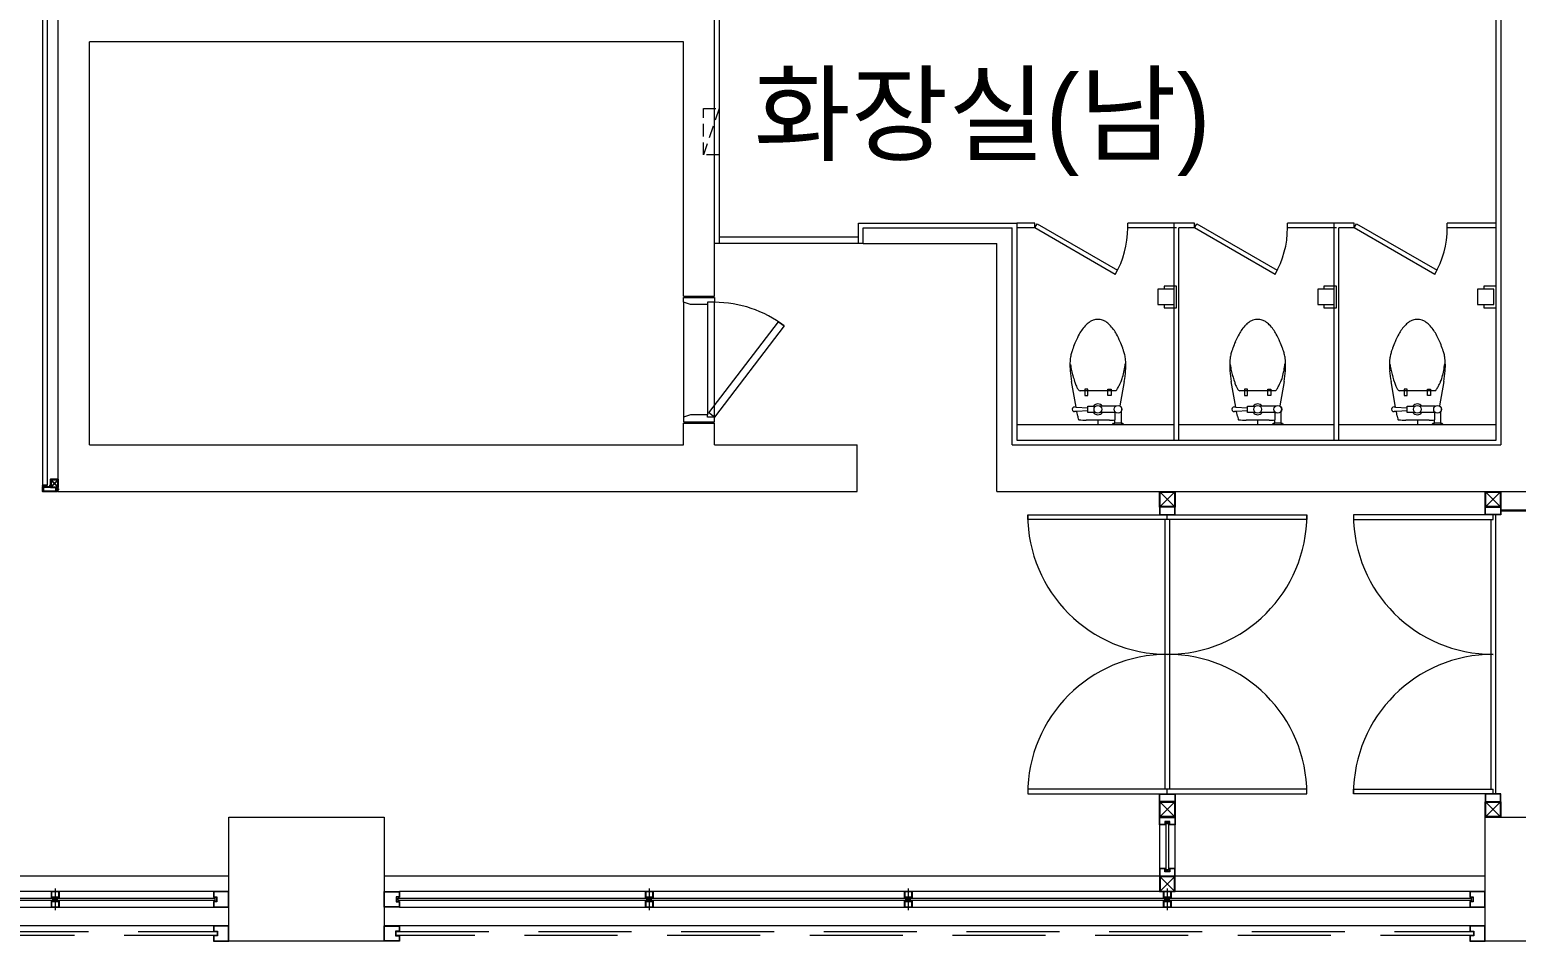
# Model space of a CAD drawing. Header units: millimetres. Extents: x 43806 to 399860, y -65551 to 59129.
# Drawn here: x 79786 to 89370, y 30545 to 36422 of the extents above; entities that cross this region are included whole.
import ezdxf
from ezdxf.enums import TextEntityAlignment as Align

# ---------------------------------------------------------------- set-up
doc = ezdxf.new("R2010")
doc.units = ezdxf.units.MM
doc.header["$LTSCALE"] = 400
doc.header["$MEASUREMENT"] = 0
doc.linetypes.add('광-XR-PLAN$0$HID', pattern=[2.3, 1.5, -0.8])
doc.linetypes.add('광-XR-PLAN$0$HIDDEN', pattern=[0.375, 0.25, -0.125])
doc.layers.add('A', color=8, linetype='CONTINUOUS', lineweight=0)
doc.layers.add('광-XR-PLAN$0$ST-3', color=175, linetype='CONTINUOUS')
doc.layers.add('광-XR-PLAN$0$대리석', color=6, linetype='CONTINUOUS')
doc.styles.add('CS', font='', dxfattribs={"height": 300})
doc.styles.get('CS').set_extended_font_data('HYwulM')

# ---------------------------------------------------------------- blocks, each defined once
blk = doc.blocks.new('광-XR-PLAN$0$잼-돌마감재료')
at = {"layer": '광-XR-PLAN$0$ST-3'}
for points in [[(30, 0), (30, -47), (39.9, -47), (39.9, -50), (27, -50), (27, -3), (3, -3), (3, -87), (27, -87), (27, -90), (0, -90), (0, 0), (27.3, 0)], [(27, -50), (27, -100), (77, -100), (77, -50)], [(27, -50), (27, -100), (77, -100), (77, -50)], [(29, -52), (29, -98), (75, -98), (75, -52)]]:
    blk.add_lwpolyline(points, close=True, dxfattribs=at)
for points in [[(75, -98), (29, -52)], [(29, -98), (75, -52)]]:
    blk.add_lwpolyline(points, dxfattribs=at)
at = {"layer": '광-XR-PLAN$0$ST-3', "color": 1}
for centre in [(13.9, -95), (35, -13.9)]:
    blk.add_circle(centre, 5, dxfattribs=at)
for centre, start, end in [((-5.6, -95), 318.18428, 41.81572), ((35, 5.6), 228.18428, 311.81572)]:
    blk.add_arc(centre, 7.5, start, end, dxfattribs=at)
at = {"layer": '광-XR-PLAN$0$대리석'}
blk.add_line((40, 0), (40, -30), dxfattribs=at)

msp = doc.modelspace()

# ---------------------------------------------------------------- linework, layer by layer
at = {"layer": 'A', "ltscale": 2}
for p, q in [((84200.1, 34704.6), (84200.1, 37194.6)), ((89270.1, 37194.6), (89270.1, 33744.6)), ((84230.1, 37164.6), (84230.1, 35044.6)), ((89240.1, 33774.6), (89240.1, 37164.6)), ((79970.1, 33444.6), (79970.1, 37054.6)), ((80170.1, 33744.6), (80170.1, 36344.6)), ((84000.1, 36344.6), (80170.1, 36344.6)), ((84000.1, 34704.6), (84000.1, 36344.6)), ((85130.1, 35044.6), (85130.1, 35174.6)), ((85130.1, 35174.6), (86096.8, 35174.6)), ((85160.1, 35044.6), (85160.1, 35144.6)), ((85160.1, 35144.6), (86020.1, 35144.6)), ((86020.1, 35144.6), (86020.1, 35144.6)), ((86020.1, 35144.6), (86120.1, 35144.6)), ((86096.8, 35174.6), (86096.8, 35174.6)), ((86096.8, 35174.6), (86150.1, 35174.6)), ((86120.1, 33744.6), (86120.1, 35144.6)), ((86150.1, 35174.6), (86150.1, 33774.6)), ((84230.1, 35044.6), (84200.1, 35044.6)), ((85160.1, 35044.6), (85130.1, 35044.6)), ((85160.1, 35044.6), (86020.1, 35044.6)), ((86020.1, 33444.6), (86020.1, 35044.6)), ((84000.1, 34704.6), (84200.1, 34704.6)), ((84000.1, 33744.6), (84000.1, 33884.6)), ((84000.1, 33884.6), (84200.1, 33884.6)), ((84200.1, 33744.6), (84200.1, 33884.6)), ((80170.1, 33744.6), (84000.1, 33744.6)), ((84200.1, 33744.6), (85120.1, 33744.6)), ((85120.1, 33444.6), (85120.1, 33744.6)), ((86120.1, 33744.6), (89270.1, 33744.6)), ((86150.1, 33774.6), (89240.1, 33774.6)), ((79970.1, 33444.6), (85120.1, 33444.6)), ((86020.1, 33444.6), (89470.1, 33444.6)), ((89590.1, 33324.6), (89270.1, 33324.6)), ((89596.1, 33318.6), (89270.1, 33318.6)), ((81070.1, 31344.6), (82070.1, 31344.6)), ((81070.1, 30544.6), (81070.1, 31344.6)), ((82070.1, 31344.6), (82070.1, 30544.6)), ((89170.1, 31344.6), (90170.1, 31344.6)), ((89170.1, 30544.6), (89170.1, 31344.6)), ((81070.1, 30964.6), (73970.1, 30964.6)), ((87070.1, 30964.6), (82070.1, 30964.6)), ((89170.1, 30964.6), (87170.1, 30964.6)), ((81070.1, 30644.6), (73970.1, 30644.6)), ((89170.1, 30644.6), (82070.1, 30644.6)), ((82070.1, 30544.6), (81070.1, 30544.6)), ((90170.1, 30544.6), (89170.1, 30544.6))]:
    msp.add_line(p, q, dxfattribs=at)
at = {"layer": 'A', "ltscale": 30}
for p, q in [((79870.1, 33484.6), (79870.1, 37104.6)), ((79900.1, 33484.6), (79900.1, 37104.6))]:
    msp.add_line(p, q, dxfattribs=at)
at = {"layer": 'A', "linetype": '광-XR-PLAN$0$HIDDEN', "ltscale": 0.8}
for p, q in [((84230.1, 35914.6), (84130.1, 35614.6)), ((84130.1, 35614.6), (84130.1, 35914.6)), ((84130.1, 35914.6), (84230.1, 35914.6)), ((84230.1, 35914.6), (84230.1, 35614.6)), ((84230.1, 35614.6), (84130.1, 35614.6))]:
    msp.add_line(p, q, dxfattribs=at)
at = {"layer": 'A', "ltscale": 0.5}
for p, q in [((85130.1, 35084.6), (84230.1, 35084.6)), ((85130.1, 35044.6), (84230.1, 35044.6))]:
    msp.add_line(p, q, dxfattribs=at)
at = {"layer": 'A', "linetype": 'Continuous'}
for p, q in [((86265.1, 35174.6), (86150.1, 35174.6)), ((86265.1, 35144.6), (86150.1, 35144.6)), ((86265.1, 35144.6), (86265.1, 35174.6)), ((86265.1, 35144.6), (86280.1, 35170.5)), ((86784.7, 34844.6), (86265.1, 35144.6)), ((86280.1, 35170.5), (86799, 34870.9)), ((87180.1, 35174.6), (86865.1, 35174.6)), ((86865.1, 35144.6), (86865.1, 35174.6)), ((86865.1, 35144.6), (86865.1, 35174.6)), ((87180.1, 35144.6), (86865.1, 35144.6)), ((87165.1, 33774.6), (87165.1, 35174.6)), ((87295.1, 35174.6), (87165.1, 35174.6)), ((87195.1, 33774.6), (87195.1, 35144.6)), ((87295.1, 35144.6), (87195.1, 35144.6)), ((87295.1, 35144.6), (87295.1, 35174.6)), ((87295.1, 35144.6), (87310.1, 35170.5)), ((87814.7, 34844.6), (87295.1, 35144.6)), ((87310.1, 35170.5), (87829, 34870.9)), ((88210.1, 35174.6), (87895.1, 35174.6)), ((87895.1, 35144.6), (87895.1, 35174.6)), ((87895.1, 35144.6), (87895.1, 35174.6)), ((88210.1, 35144.6), (87895.1, 35144.6)), ((88195.1, 33774.6), (88195.1, 35174.6)), ((88325.1, 35174.6), (88195.1, 35174.6)), ((88225.1, 33774.6), (88225.1, 35144.6)), ((88325.1, 35144.6), (88225.1, 35144.6)), ((88325.1, 35144.6), (88325.1, 35174.6)), ((88325.1, 35144.6), (88340.1, 35170.5)), ((88844.7, 34844.6), (88325.1, 35144.6)), ((88340.1, 35170.5), (88859, 34870.9)), ((89240.1, 35174.6), (88925.1, 35174.6)), ((88925.1, 35144.6), (88925.1, 35174.6)), ((88925.1, 35144.6), (88925.1, 35174.6)), ((89240.1, 35144.6), (88925.1, 35144.6)), ((87165.1, 34749.6), (87060.1, 34749.6)), ((87060.1, 34749.6), (87060.1, 34649.6)), ((87180.1, 34769.6), (87100.1, 34769.6)), ((87100.1, 34769.6), (87100.1, 34749.6)), ((87165.1, 34649.6), (87165.1, 34749.6)), ((87180.1, 34629.6), (87180.1, 34769.6)), ((88195.1, 34749.6), (88090.1, 34749.6)), ((88090.1, 34749.6), (88090.1, 34649.6)), ((88210.1, 34769.6), (88130.1, 34769.6)), ((88130.1, 34769.6), (88130.1, 34749.6)), ((88195.1, 34649.6), (88195.1, 34749.6)), ((88210.1, 34629.6), (88210.1, 34769.6)), ((89225.1, 34749.6), (89120.1, 34749.6)), ((89120.1, 34749.6), (89120.1, 34649.6)), ((89240.1, 34769.6), (89160.1, 34769.6)), ((89160.1, 34769.6), (89160.1, 34749.6)), ((89225.1, 34649.6), (89225.1, 34749.6)), ((89240.1, 34629.6), (89240.1, 34769.6)), ((87060.1, 34649.6), (87165.1, 34649.6)), ((87100.1, 34649.6), (87100.1, 34629.6)), ((87100.1, 34629.6), (87180.1, 34629.6)), ((88090.1, 34649.6), (88195.1, 34649.6)), ((88130.1, 34649.6), (88130.1, 34629.6)), ((88130.1, 34629.6), (88210.1, 34629.6)), ((89120.1, 34649.6), (89225.1, 34649.6)), ((89160.1, 34649.6), (89160.1, 34629.6)), ((89160.1, 34629.6), (89240.1, 34629.6)), ((86531.8, 33989), (86502.6, 34154.6)), ((86842.6, 34154.6), (86814.7, 33996.4)), ((87561.8, 33989), (87532.6, 34154.6)), ((87872.6, 34154.6), (87844.7, 33996.4)), ((88591.8, 33989), (88562.6, 34154.6)), ((88902.6, 34154.6), (88874.7, 33996.4)), ((86672.6, 34094.6), (86557.6, 34094.6)), ((86587.6, 34104.6), (86587.6, 34064.6)), ((86607.6, 34104.6), (86587.6, 34104.6)), ((86587.6, 34064.6), (86607.6, 34064.6)), ((86607.6, 34064.6), (86607.6, 34104.6)), ((86787.6, 34094.6), (86672.6, 34094.6)), ((86737.6, 34064.6), (86737.6, 34104.6)), ((86737.6, 34104.6), (86757.6, 34104.6)), ((86757.6, 34064.6), (86737.6, 34064.6)), ((86757.6, 34104.6), (86757.6, 34064.6)), ((87702.6, 34094.6), (87587.6, 34094.6)), ((87617.6, 34104.6), (87617.6, 34064.6)), ((87637.6, 34104.6), (87617.6, 34104.6)), ((87617.6, 34064.6), (87637.6, 34064.6)), ((87637.6, 34064.6), (87637.6, 34104.6)), ((87817.6, 34094.6), (87702.6, 34094.6)), ((87767.6, 34064.6), (87767.6, 34104.6)), ((87767.6, 34104.6), (87787.6, 34104.6)), ((87787.6, 34064.6), (87767.6, 34064.6)), ((87787.6, 34104.6), (87787.6, 34064.6)), ((88732.6, 34094.6), (88617.6, 34094.6)), ((88647.6, 34104.6), (88647.6, 34064.6)), ((88667.6, 34104.6), (88647.6, 34104.6)), ((88647.6, 34064.6), (88667.6, 34064.6)), ((88667.6, 34064.6), (88667.6, 34104.6)), ((88847.6, 34094.6), (88732.6, 34094.6)), ((88797.6, 34064.6), (88797.6, 34104.6)), ((88797.6, 34104.6), (88817.6, 34104.6)), ((88817.6, 34064.6), (88797.6, 34064.6)), ((88817.6, 34104.6), (88817.6, 34064.6)), ((86522.6, 33989.6), (86531.8, 33989)), ((86537, 33960.4), (86522.6, 33959.6)), ((86531.8, 33989), (86607.6, 33984.6)), ((86607.6, 33964.6), (86537, 33960.4)), ((86542.6, 33929.6), (86537, 33960.4)), ((86607.6, 33994.6), (86657.6, 33994.6)), ((86607.6, 33954.6), (86607.6, 33994.6)), ((86657.6, 33954.6), (86607.6, 33954.6)), ((86787.6, 33994.6), (86687.6, 33994.6)), ((86787.6, 33954.6), (86687.6, 33954.6)), ((86782.6, 33959.6), (86782.6, 33905.9)), ((86822.6, 33959.6), (86822.6, 33884.6)), ((87552.6, 33989.6), (87561.8, 33989)), ((87567, 33960.4), (87552.6, 33959.6)), ((87561.8, 33989), (87637.6, 33984.6)), ((87637.6, 33964.6), (87567, 33960.4)), ((87572.6, 33929.6), (87567, 33960.4)), ((87637.6, 33994.6), (87687.6, 33994.6)), ((87637.6, 33954.6), (87637.6, 33994.6)), ((87687.6, 33954.6), (87637.6, 33954.6)), ((87817.6, 33994.6), (87717.6, 33994.6)), ((87817.6, 33954.6), (87717.6, 33954.6)), ((87812.6, 33959.6), (87812.6, 33905.9)), ((87852.6, 33959.6), (87852.6, 33884.6)), ((88582.6, 33989.6), (88591.8, 33989)), ((88597, 33960.4), (88582.6, 33959.6)), ((88591.8, 33989), (88667.6, 33984.6)), ((88667.6, 33964.6), (88597, 33960.4)), ((88602.6, 33929.6), (88597, 33960.4)), ((88667.6, 33994.6), (88717.6, 33994.6)), ((88667.6, 33954.6), (88667.6, 33994.6)), ((88717.6, 33954.6), (88667.6, 33954.6)), ((88847.6, 33994.6), (88747.6, 33994.6)), ((88847.6, 33954.6), (88747.6, 33954.6)), ((88842.6, 33959.6), (88842.6, 33905.9)), ((88882.6, 33959.6), (88882.6, 33884.6)), ((87165.1, 33874.6), (86150.1, 33874.6)), ((86672.6, 33904.6), (86597.6, 33904.6)), ((86672.6, 33904.6), (86672.6, 33874.6)), ((86747.6, 33904.6), (86672.6, 33904.6)), ((86767.6, 33874.6), (86772.6, 33884.6)), ((86837.6, 33874.6), (86767.6, 33874.6)), ((86772.6, 33884.6), (86782.6, 33884.6)), ((86782.6, 33884.6), (86782.6, 33905.9)), ((86822.6, 33884.6), (86782.6, 33884.6)), ((86822.6, 33884.6), (86832.6, 33884.6)), ((86832.6, 33884.6), (86837.6, 33874.6)), ((88195.1, 33874.6), (87195.1, 33874.6)), ((87702.6, 33904.6), (87627.6, 33904.6)), ((87702.6, 33904.6), (87702.6, 33874.6)), ((87777.6, 33904.6), (87702.6, 33904.6)), ((87797.6, 33874.6), (87802.6, 33884.6)), ((87867.6, 33874.6), (87797.6, 33874.6)), ((87802.6, 33884.6), (87812.6, 33884.6)), ((87812.6, 33884.6), (87812.6, 33905.9)), ((87852.6, 33884.6), (87812.6, 33884.6)), ((87852.6, 33884.6), (87862.6, 33884.6)), ((87862.6, 33884.6), (87867.6, 33874.6)), ((89240.1, 33874.6), (88225.1, 33874.6)), ((88732.6, 33904.6), (88657.6, 33904.6)), ((88732.6, 33904.6), (88732.6, 33874.6)), ((88807.6, 33904.6), (88732.6, 33904.6)), ((88827.6, 33874.6), (88832.6, 33884.6)), ((88897.6, 33874.6), (88827.6, 33874.6)), ((88832.6, 33884.6), (88842.6, 33884.6)), ((88842.6, 33884.6), (88842.6, 33905.9)), ((88882.6, 33884.6), (88842.6, 33884.6)), ((88882.6, 33884.6), (88892.6, 33884.6)), ((88892.6, 33884.6), (88897.6, 33874.6))]:
    msp.add_line(p, q, dxfattribs=at)
at = {"layer": 'A'}
for p, q in [((84000.1, 34664.6), (84000.1, 34694.6)), ((84000.1, 34694.6), (84200.1, 34694.6)), ((84000.1, 34664.6), (84000.1, 33924.6)), ((84045.1, 34649.6), (84000.1, 34664.6)), ((84000.1, 34664.6), (84000.1, 34664.6)), ((84155.1, 34649.6), (84045.1, 34649.6)), ((84200.1, 34664.6), (84155.1, 34664.6)), ((84155.1, 34664.6), (84155.1, 34649.6)), ((84155.1, 34649.6), (84155.1, 33939.6)), ((84200.1, 34694.6), (84200.1, 34694.6)), ((84200.1, 34694.6), (84200.1, 34664.6)), ((84200.1, 33924.6), (84200.1, 34664.6)), ((84164.6, 33951.7), (84613.6, 34538.2)), ((84649.8, 34512.2), (84200.1, 33924.6)), ((84613.6, 34538.2), (84649.8, 34512.2)), ((84045.1, 33939.6), (84000.1, 33924.6)), ((84155.1, 33939.6), (84045.1, 33939.6)), ((84155.1, 33924.6), (84155.1, 33939.6)), ((84200.1, 33924.6), (84164.6, 33951.7)), ((84000.1, 33924.6), (84000.1, 33924.6)), ((84000.1, 33924.6), (84000.1, 33894.6)), ((84000.1, 33894.6), (84200.1, 33894.6)), ((84200.1, 33924.6), (84155.1, 33924.6)), ((84200.1, 33894.6), (84200.1, 33924.6)), ((84200.1, 33894.6), (84200.1, 33894.6)), ((79870.1, 33484.6), (79900.1, 33484.6)), ((79870.1, 33484.6), (79900.1, 33484.6)), ((79870.1, 33474.6), (79917.1, 33474.6)), ((79870.1, 33471.9), (79870.1, 33474.6)), ((79870.1, 33444.6), (79870.1, 33471.9)), ((79920.1, 33471.6), (79873.1, 33471.6)), ((79873.1, 33471.6), (79873.1, 33447.6)), ((79917.1, 33474.6), (79917.1, 33484.5)), ((79917.1, 33484.5), (79920.1, 33484.5)), ((79970.1, 33521.6), (79920.1, 33521.6)), ((79920.1, 33521.6), (79920.1, 33471.6)), ((79970.1, 33521.6), (79920.1, 33521.6)), ((79920.1, 33521.6), (79920.1, 33471.6)), ((79920.1, 33484.5), (79920.1, 33471.6)), ((79920.1, 33471.6), (79970.1, 33471.6)), ((79920.1, 33471.6), (79970.1, 33471.6)), ((79968.1, 33473.6), (79922.1, 33519.6)), ((79968.1, 33519.6), (79922.1, 33519.6)), ((79922.1, 33519.6), (79922.1, 33473.6)), ((79968.1, 33519.6), (79922.1, 33473.6)), ((79922.1, 33473.6), (79968.1, 33473.6)), ((79957.1, 33447.6), (79957.1, 33471.6)), ((79957.1, 33471.6), (79960.1, 33471.6)), ((79960.1, 33471.6), (79960.1, 33444.6)), ((79968.1, 33473.6), (79968.1, 33519.6)), ((79970.1, 33471.6), (79970.1, 33521.6)), ((79970.1, 33471.6), (79970.1, 33521.6)), ((79960.1, 33444.6), (79870.1, 33444.6)), ((79873.1, 33447.6), (79957.1, 33447.6)), ((87070.1, 33344.6), (87070.1, 33444.6)), ((87070.1, 33444.6), (87170.1, 33444.6)), ((87166.1, 33348.6), (87074.1, 33440.6)), ((87074.1, 33348.6), (87166.1, 33440.6)), ((87074.1, 33348.6), (87074.1, 33440.6)), ((87074.1, 33440.6), (87166.1, 33440.6)), ((87166.1, 33440.6), (87166.1, 33348.6)), ((87170.1, 33444.6), (87170.1, 33344.6)), ((89170.1, 33344.6), (89170.1, 33444.6)), ((89170.1, 33444.6), (89270.1, 33444.6)), ((89266.1, 33348.6), (89174.1, 33440.6)), ((89174.1, 33348.6), (89266.1, 33440.6)), ((89174.1, 33348.6), (89174.1, 33440.6)), ((89174.1, 33440.6), (89266.1, 33440.6)), ((89266.1, 33440.6), (89266.1, 33348.6)), ((89270.1, 33444.6), (89270.1, 33344.6)), ((86220.1, 33264.5), (86220.1, 33294.5)), ((86220.1, 33294.5), (88020.1, 33294.5)), ((88020.1, 33264.5), (86220.1, 33264.5)), ((87170.1, 33344.6), (87070.1, 33344.6)), ((87170.1, 33344.6), (87070.1, 33344.6)), ((87070.1, 33344.6), (87070.1, 33294.6)), ((87070.1, 33294.6), (87170.1, 33294.6)), ((87168.1, 33342.6), (87072.1, 33342.6)), ((87072.1, 33342.6), (87072.1, 33296.6)), ((87072.1, 33296.6), (87168.1, 33296.6)), ((87166.1, 33348.6), (87074.1, 33348.6)), ((87105.1, 33264.5), (87105.1, 31524.6)), ((87120.1, 33264.5), (87120.1, 33294.6)), ((87135.1, 33264.5), (87135.1, 31524.6)), ((87168.1, 33296.6), (87168.1, 33342.6)), ((87170.1, 33294.6), (87170.1, 33344.6)), ((88020.1, 33294.5), (88020.1, 33264.5)), ((89220.1, 33294.5), (88320.1, 33294.5)), ((88320.1, 33294.5), (88320.1, 33264.5)), ((88320.1, 33264.5), (89220.1, 33264.5)), ((89270.1, 33344.6), (89170.1, 33344.6)), ((89170.1, 33294.6), (89170.1, 33344.6)), ((89170.1, 33344.6), (89270.1, 33344.6)), ((89270.1, 33294.6), (89170.1, 33294.6)), ((89172.1, 33296.6), (89172.1, 33342.6)), ((89172.1, 33342.6), (89268.1, 33342.6)), ((89268.1, 33296.6), (89172.1, 33296.6)), ((89266.1, 33348.6), (89174.1, 33348.6)), ((89205.1, 33264.6), (89205.1, 31524.6)), ((89220.1, 33264.5), (89220.1, 33294.6)), ((89235.1, 33294.6), (89235.1, 31494.6)), ((89268.1, 33342.6), (89268.1, 33296.6)), ((89270.1, 33344.6), (89270.1, 33294.6)), ((88020.1, 31524.6), (86220.1, 31524.6)), ((86220.1, 31524.6), (86220.1, 31494.6)), ((86220.1, 31494.6), (88020.1, 31494.6)), ((87070.1, 31494.6), (87170.1, 31494.6)), ((87070.1, 31444.6), (87070.1, 31494.6)), ((87070.1, 31344.6), (87070.1, 31444.6)), ((87070.1, 31444.6), (87170.1, 31444.6)), ((87170.1, 31444.6), (87070.1, 31444.6)), ((87072.1, 31492.6), (87168.1, 31492.6)), ((87072.1, 31446.6), (87072.1, 31492.6)), ((87168.1, 31446.6), (87072.1, 31446.6)), ((87166.1, 31348.6), (87074.1, 31440.6)), ((87074.1, 31348.6), (87166.1, 31440.6)), ((87074.1, 31348.6), (87074.1, 31440.6)), ((87074.1, 31440.6), (87166.1, 31440.6)), ((87120.1, 31494.6), (87120.1, 31524.6)), ((87166.1, 31440.6), (87166.1, 31348.6)), ((87168.1, 31492.6), (87168.1, 31446.6)), ((87170.1, 31494.6), (87170.1, 31444.6)), ((87170.1, 31444.6), (87170.1, 31344.6)), ((88020.1, 31494.6), (88020.1, 31524.6)), ((88320.1, 31494.6), (88320.1, 31524.6)), ((88320.1, 31524.6), (89220.1, 31524.6)), ((89220.1, 31494.6), (88320.1, 31494.6)), ((89270.1, 31494.6), (89170.1, 31494.6)), ((89170.1, 31494.6), (89170.1, 31444.6)), ((89170.1, 31344.6), (89170.1, 31444.6)), ((89170.1, 31444.6), (89270.1, 31444.6)), ((89170.1, 31444.6), (89270.1, 31444.6)), ((89268.1, 31492.6), (89172.1, 31492.6)), ((89172.1, 31492.6), (89172.1, 31446.6)), ((89172.1, 31446.6), (89268.1, 31446.6)), ((89266.1, 31348.6), (89174.1, 31440.6)), ((89174.1, 31348.6), (89266.1, 31440.6)), ((89174.1, 31348.6), (89174.1, 31440.6)), ((89174.1, 31440.6), (89266.1, 31440.6)), ((89220.1, 31494.6), (89220.1, 31524.6)), ((89266.1, 31440.6), (89266.1, 31348.6)), ((89268.1, 31446.6), (89268.1, 31492.6)), ((89270.1, 31444.6), (89270.1, 31494.6)), ((89270.1, 31444.6), (89270.1, 31344.6)), ((87170.1, 31344.6), (87070.1, 31344.6)), ((87070.1, 31294.6), (87070.1, 31344.6)), ((87070.1, 31344.6), (87170.1, 31344.6)), ((87072.1, 31296.6), (87072.1, 31342.6)), ((87072.1, 31342.6), (87168.1, 31342.6)), ((87166.1, 31348.6), (87074.1, 31348.6)), ((87168.1, 31342.6), (87168.1, 31296.6)), ((87170.1, 31344.6), (87170.1, 31294.6)), ((89270.1, 31344.6), (89170.1, 31344.6)), ((89266.1, 31348.6), (89174.1, 31348.6)), ((87070.1, 31294.6), (87070.1, 31014.6)), ((87106.1, 31294.6), (87070.1, 31294.6)), ((87104.1, 31296.6), (87072.1, 31296.6)), ((87136.1, 31316.6), (87104.1, 31316.6)), ((87104.1, 31316.6), (87104.1, 31296.6)), ((87106.1, 31304.6), (87134.1, 31314.6)), ((87106.1, 31314.6), (87134.1, 31314.6)), ((87106.1, 31304.6), (87106.1, 31314.6)), ((87134.1, 31314.6), (87106.1, 31314.6)), ((87106.1, 31314.6), (87106.1, 31294.6)), ((87134.1, 31304.6), (87106.1, 31304.6)), ((87112.1, 31004.6), (87112.1, 31304.6)), ((87112.1, 31304.6), (87128.1, 31304.6)), ((87128.1, 31304.6), (87128.1, 31004.6)), ((87134.1, 31314.6), (87134.1, 31304.6)), ((87134.1, 31294.6), (87134.1, 31314.6)), ((87170.1, 31294.6), (87134.1, 31294.6)), ((87136.1, 31296.6), (87136.1, 31316.6)), ((87168.1, 31296.6), (87136.1, 31296.6)), ((87170.1, 31014.6), (87170.1, 31294.6)), ((87106.1, 31014.6), (87070.1, 31014.6)), ((87070.1, 31014.6), (87070.1, 30964.6)), ((87170.1, 30964.6), (87070.1, 30964.6)), ((87070.1, 30964.6), (87070.1, 30864.6)), ((87070.1, 30964.6), (87170.1, 30964.6)), ((87104.1, 31012.6), (87072.1, 31012.6)), ((87072.1, 31012.6), (87072.1, 30966.6)), ((87072.1, 30966.6), (87168.1, 30966.6)), ((87074.1, 30868.6), (87166.1, 30960.6)), ((87166.1, 30868.6), (87074.1, 30960.6)), ((87166.1, 30960.6), (87074.1, 30960.6)), ((87074.1, 30960.6), (87074.1, 30868.6)), ((87104.1, 30992.6), (87104.1, 31012.6)), ((87136.1, 30992.6), (87104.1, 30992.6)), ((87106.1, 30994.6), (87106.1, 31014.6)), ((87106.1, 31004.6), (87134.1, 30994.6)), ((87134.1, 31004.6), (87106.1, 31004.6)), ((87106.1, 31004.6), (87106.1, 30994.6)), ((87106.1, 30994.6), (87134.1, 30994.6)), ((87134.1, 30994.6), (87106.1, 30994.6)), ((87128.1, 31004.6), (87112.1, 31004.6)), ((87134.1, 31014.6), (87134.1, 30994.6)), ((87170.1, 31014.6), (87134.1, 31014.6)), ((87134.1, 30994.6), (87134.1, 31004.6)), ((87136.1, 31012.6), (87136.1, 30992.6)), ((87168.1, 31012.6), (87136.1, 31012.6)), ((87166.1, 30868.6), (87166.1, 30960.6)), ((87168.1, 30966.6), (87168.1, 31012.6)), ((87170.1, 30964.6), (87170.1, 31014.6)), ((87170.1, 30864.6), (87170.1, 30964.6)), ((80970.1, 30864.6), (74070.1, 30864.6)), ((79925.1, 30828.6), (79925.1, 30864.6)), ((79925.1, 30864.6), (79975.1, 30864.6)), ((79973.1, 30862.6), (79927.1, 30862.6)), ((79927.1, 30862.6), (79927.1, 30830.6)), ((79950.1, 30884.6), (79950.1, 30744.6)), ((79973.1, 30830.6), (79973.1, 30862.6)), ((79975.1, 30864.6), (79975.1, 30828.6)), ((81070.1, 30864.6), (80970.1, 30864.6)), ((80970.1, 30864.6), (80970.1, 30828.6)), ((81068.1, 30862.6), (80972.1, 30862.6)), ((80972.1, 30862.6), (80972.1, 30830.6)), ((81068.1, 30766.6), (81068.1, 30862.6)), ((81070.1, 30764.6), (81070.1, 30864.6)), ((82070.1, 30764.6), (82070.1, 30864.6)), ((82070.1, 30864.6), (82170.1, 30864.6)), ((82072.1, 30766.6), (82072.1, 30862.6)), ((82072.1, 30862.6), (82168.1, 30862.6)), ((82168.1, 30862.6), (82168.1, 30830.6)), ((89070.1, 30864.6), (82170.1, 30864.6)), ((82170.1, 30864.6), (82170.1, 30828.6)), ((83755.1, 30828.6), (83755.1, 30864.6)), ((83755.1, 30864.6), (83805.1, 30864.6)), ((83803.1, 30862.6), (83757.1, 30862.6)), ((83757.1, 30862.6), (83757.1, 30830.6)), ((83780.1, 30884.6), (83780.1, 30744.6)), ((83803.1, 30830.6), (83803.1, 30862.6)), ((83805.1, 30864.6), (83805.1, 30828.6)), ((85425.1, 30828.6), (85425.1, 30864.6)), ((85425.1, 30864.6), (85475.1, 30864.6)), ((85473.1, 30862.6), (85427.1, 30862.6)), ((85427.1, 30862.6), (85427.1, 30830.6)), ((85450.1, 30884.6), (85450.1, 30744.6)), ((85473.1, 30830.6), (85473.1, 30862.6)), ((85475.1, 30864.6), (85475.1, 30828.6)), ((87070.1, 30864.6), (87170.1, 30864.6)), ((87074.1, 30868.6), (87166.1, 30868.6)), ((87095.1, 30828.6), (87095.1, 30864.6)), ((87095.1, 30864.6), (87145.1, 30864.6)), ((87143.1, 30862.6), (87097.1, 30862.6)), ((87097.1, 30862.6), (87097.1, 30830.6)), ((87120.1, 30884.6), (87120.1, 30744.6)), ((87143.1, 30830.6), (87143.1, 30862.6)), ((87145.1, 30864.6), (87145.1, 30828.6)), ((89170.1, 30864.6), (89070.1, 30864.6)), ((89070.1, 30864.6), (89070.1, 30828.6)), ((89168.1, 30862.6), (89072.1, 30862.6)), ((89072.1, 30862.6), (89072.1, 30830.6)), ((89168.1, 30766.6), (89168.1, 30862.6)), ((89170.1, 30764.6), (89170.1, 30864.6)), ((74060.1, 30822.6), (80980.1, 30822.6)), ((80980.1, 30806.6), (74060.1, 30806.6)), ((79945.1, 30828.6), (79925.1, 30828.6)), ((79925.1, 30800.6), (79945.1, 30800.6)), ((79925.1, 30764.6), (79925.1, 30800.6)), ((79927.1, 30830.6), (79947.1, 30830.6)), ((79947.1, 30798.6), (79927.1, 30798.6)), ((79927.1, 30798.6), (79927.1, 30766.6)), ((79927.1, 30766.6), (79973.1, 30766.6)), ((79935.1, 30828.6), (79945.1, 30800.6)), ((79935.1, 30800.6), (79935.1, 30828.6)), ((79935.1, 30828.6), (79945.1, 30828.6)), ((79945.1, 30800.6), (79935.1, 30800.6)), ((79945.1, 30828.6), (79945.1, 30800.6)), ((79945.1, 30800.6), (79945.1, 30828.6)), ((79947.1, 30830.6), (79947.1, 30798.6)), ((79953.1, 30798.6), (79953.1, 30830.6)), ((79953.1, 30830.6), (79973.1, 30830.6)), ((79973.1, 30798.6), (79953.1, 30798.6)), ((79965.1, 30828.6), (79955.1, 30800.6)), ((79955.1, 30828.6), (79955.1, 30800.6)), ((79965.1, 30828.6), (79955.1, 30828.6)), ((79975.1, 30828.6), (79955.1, 30828.6)), ((79955.1, 30828.6), (79955.1, 30800.6)), ((79955.1, 30800.6), (79965.1, 30800.6)), ((79955.1, 30800.6), (79975.1, 30800.6)), ((79965.1, 30800.6), (79965.1, 30828.6)), ((79973.1, 30766.6), (79973.1, 30798.6)), ((79975.1, 30800.6), (79975.1, 30764.6)), ((80970.1, 30828.6), (80990.1, 30828.6)), ((80990.1, 30800.6), (80970.1, 30800.6)), ((80970.1, 30800.6), (80970.1, 30764.6)), ((80972.1, 30830.6), (80992.1, 30830.6)), ((80992.1, 30798.6), (80972.1, 30798.6)), ((80972.1, 30798.6), (80972.1, 30766.6)), ((80972.1, 30766.6), (81068.1, 30766.6)), ((80980.1, 30822.6), (80980.1, 30806.6)), ((80990.1, 30828.6), (80990.1, 30800.6)), ((80992.1, 30830.6), (80992.1, 30798.6)), ((82168.1, 30766.6), (82072.1, 30766.6)), ((82168.1, 30830.6), (82148.1, 30830.6)), ((82148.1, 30830.6), (82148.1, 30798.6)), ((82148.1, 30798.6), (82168.1, 30798.6)), ((82170.1, 30828.6), (82150.1, 30828.6)), ((82150.1, 30828.6), (82150.1, 30800.6)), ((82150.1, 30800.6), (82170.1, 30800.6)), ((82160.1, 30806.6), (82160.1, 30822.6)), ((82160.1, 30822.6), (89080.1, 30822.6)), ((89080.1, 30806.6), (82160.1, 30806.6)), ((82168.1, 30798.6), (82168.1, 30766.6)), ((82170.1, 30800.6), (82170.1, 30764.6)), ((83775.1, 30828.6), (83755.1, 30828.6)), ((83755.1, 30800.6), (83775.1, 30800.6)), ((83755.1, 30764.6), (83755.1, 30800.6)), ((83757.1, 30830.6), (83777.1, 30830.6)), ((83777.1, 30798.6), (83757.1, 30798.6)), ((83757.1, 30798.6), (83757.1, 30766.6)), ((83757.1, 30766.6), (83803.1, 30766.6)), ((83765.1, 30828.6), (83775.1, 30800.6)), ((83765.1, 30800.6), (83765.1, 30828.6)), ((83765.1, 30828.6), (83775.1, 30828.6)), ((83775.1, 30800.6), (83765.1, 30800.6)), ((83775.1, 30828.6), (83775.1, 30800.6)), ((83775.1, 30800.6), (83775.1, 30828.6)), ((83777.1, 30830.6), (83777.1, 30798.6)), ((83783.1, 30798.6), (83783.1, 30830.6)), ((83783.1, 30830.6), (83803.1, 30830.6)), ((83803.1, 30798.6), (83783.1, 30798.6)), ((83795.1, 30828.6), (83785.1, 30800.6)), ((83785.1, 30828.6), (83785.1, 30800.6)), ((83795.1, 30828.6), (83785.1, 30828.6)), ((83805.1, 30828.6), (83785.1, 30828.6)), ((83785.1, 30828.6), (83785.1, 30800.6)), ((83785.1, 30800.6), (83795.1, 30800.6)), ((83785.1, 30800.6), (83805.1, 30800.6)), ((83795.1, 30800.6), (83795.1, 30828.6)), ((83803.1, 30766.6), (83803.1, 30798.6)), ((83805.1, 30800.6), (83805.1, 30764.6)), ((85445.1, 30828.6), (85425.1, 30828.6)), ((85425.1, 30800.6), (85445.1, 30800.6)), ((85425.1, 30764.6), (85425.1, 30800.6)), ((85427.1, 30830.6), (85447.1, 30830.6)), ((85447.1, 30798.6), (85427.1, 30798.6)), ((85427.1, 30798.6), (85427.1, 30766.6)), ((85427.1, 30766.6), (85473.1, 30766.6)), ((85435.1, 30828.6), (85445.1, 30800.6)), ((85435.1, 30800.6), (85435.1, 30828.6)), ((85435.1, 30828.6), (85445.1, 30828.6)), ((85445.1, 30800.6), (85435.1, 30800.6)), ((85445.1, 30828.6), (85445.1, 30800.6)), ((85445.1, 30800.6), (85445.1, 30828.6)), ((85447.1, 30830.6), (85447.1, 30798.6)), ((85453.1, 30798.6), (85453.1, 30830.6)), ((85453.1, 30830.6), (85473.1, 30830.6)), ((85473.1, 30798.6), (85453.1, 30798.6)), ((85465.1, 30828.6), (85455.1, 30800.6)), ((85455.1, 30828.6), (85455.1, 30800.6)), ((85465.1, 30828.6), (85455.1, 30828.6)), ((85475.1, 30828.6), (85455.1, 30828.6)), ((85455.1, 30828.6), (85455.1, 30800.6)), ((85455.1, 30800.6), (85465.1, 30800.6)), ((85455.1, 30800.6), (85475.1, 30800.6)), ((85465.1, 30800.6), (85465.1, 30828.6)), ((85473.1, 30766.6), (85473.1, 30798.6)), ((85475.1, 30800.6), (85475.1, 30764.6)), ((87115.1, 30828.6), (87095.1, 30828.6)), ((87095.1, 30800.6), (87115.1, 30800.6)), ((87095.1, 30764.6), (87095.1, 30800.6)), ((87097.1, 30830.6), (87117.1, 30830.6)), ((87117.1, 30798.6), (87097.1, 30798.6)), ((87097.1, 30798.6), (87097.1, 30766.6)), ((87097.1, 30766.6), (87143.1, 30766.6)), ((87105.1, 30828.6), (87115.1, 30800.6)), ((87105.1, 30800.6), (87105.1, 30828.6)), ((87105.1, 30828.6), (87115.1, 30828.6)), ((87115.1, 30800.6), (87105.1, 30800.6)), ((87115.1, 30828.6), (87115.1, 30800.6)), ((87115.1, 30800.6), (87115.1, 30828.6)), ((87117.1, 30830.6), (87117.1, 30798.6)), ((87123.1, 30798.6), (87123.1, 30830.6)), ((87123.1, 30830.6), (87143.1, 30830.6)), ((87143.1, 30798.6), (87123.1, 30798.6)), ((87135.1, 30828.6), (87125.1, 30800.6)), ((87125.1, 30828.6), (87125.1, 30800.6)), ((87135.1, 30828.6), (87125.1, 30828.6)), ((87145.1, 30828.6), (87125.1, 30828.6)), ((87125.1, 30828.6), (87125.1, 30800.6)), ((87125.1, 30800.6), (87135.1, 30800.6)), ((87125.1, 30800.6), (87145.1, 30800.6)), ((87135.1, 30800.6), (87135.1, 30828.6)), ((87143.1, 30766.6), (87143.1, 30798.6)), ((87145.1, 30800.6), (87145.1, 30764.6)), ((89070.1, 30828.6), (89090.1, 30828.6)), ((89090.1, 30800.6), (89070.1, 30800.6)), ((89070.1, 30800.6), (89070.1, 30764.6)), ((89072.1, 30830.6), (89092.1, 30830.6)), ((89092.1, 30798.6), (89072.1, 30798.6)), ((89072.1, 30798.6), (89072.1, 30766.6)), ((89072.1, 30766.6), (89168.1, 30766.6)), ((89080.1, 30822.6), (89080.1, 30806.6)), ((89090.1, 30828.6), (89090.1, 30800.6)), ((89092.1, 30830.6), (89092.1, 30798.6)), ((74070.1, 30764.6), (80970.1, 30764.6)), ((79975.1, 30764.6), (79925.1, 30764.6)), ((80970.1, 30764.6), (81070.1, 30764.6)), ((82170.1, 30764.6), (82070.1, 30764.6)), ((82170.1, 30764.6), (89070.1, 30764.6)), ((83805.1, 30764.6), (83755.1, 30764.6)), ((85475.1, 30764.6), (85425.1, 30764.6)), ((87145.1, 30764.6), (87095.1, 30764.6)), ((89070.1, 30764.6), (89170.1, 30764.6)), ((81070.1, 30644.6), (80970.1, 30644.6)), ((80970.1, 30644.6), (80970.1, 30607.1)), ((80970.1, 30607.1), (80995.1, 30607.1)), ((80995.1, 30582.1), (80970.1, 30582.1)), ((80970.1, 30582.1), (80970.1, 30544.6)), ((81068.1, 30642.6), (80972.1, 30642.6)), ((80972.1, 30642.6), (80972.1, 30609.1)), ((80972.1, 30609.1), (80997.1, 30609.1)), ((80997.1, 30580.1), (80972.1, 30580.1)), ((80972.1, 30580.1), (80972.1, 30546.6)), ((80995.1, 30607.1), (80995.1, 30582.1)), ((80997.1, 30609.1), (80997.1, 30580.1)), ((81068.1, 30546.6), (81068.1, 30642.6)), ((81070.1, 30544.6), (81070.1, 30644.6)), ((81070.1, 30644.6), (81070.1, 30644.6)), ((82070.1, 30644.6), (82170.1, 30644.6)), ((82070.1, 30544.6), (82070.1, 30644.6)), ((82070.1, 30644.6), (82070.1, 30644.6)), ((82072.1, 30642.6), (82168.1, 30642.6)), ((82072.1, 30546.6), (82072.1, 30642.6)), ((82168.1, 30609.1), (82143.1, 30609.1)), ((82143.1, 30609.1), (82143.1, 30580.1)), ((82143.1, 30580.1), (82168.1, 30580.1)), ((82170.1, 30607.1), (82145.1, 30607.1)), ((82145.1, 30607.1), (82145.1, 30582.1)), ((82145.1, 30582.1), (82170.1, 30582.1)), ((82168.1, 30642.6), (82168.1, 30609.1)), ((82168.1, 30580.1), (82168.1, 30546.6)), ((82170.1, 30644.6), (82170.1, 30607.1)), ((82170.1, 30582.1), (82170.1, 30544.6)), ((89170.1, 30644.6), (89070.1, 30644.6)), ((89070.1, 30644.6), (89070.1, 30607.1)), ((89070.1, 30607.1), (89095.1, 30607.1)), ((89095.1, 30582.1), (89070.1, 30582.1)), ((89070.1, 30582.1), (89070.1, 30544.6)), ((89168.1, 30642.6), (89072.1, 30642.6)), ((89072.1, 30642.6), (89072.1, 30609.1)), ((89072.1, 30609.1), (89097.1, 30609.1)), ((89097.1, 30580.1), (89072.1, 30580.1)), ((89072.1, 30580.1), (89072.1, 30546.6)), ((89095.1, 30607.1), (89095.1, 30582.1)), ((89097.1, 30609.1), (89097.1, 30580.1)), ((89168.1, 30546.6), (89168.1, 30642.6)), ((89170.1, 30544.6), (89170.1, 30644.6)), ((89170.1, 30644.6), (89170.1, 30644.6)), ((80970.1, 30544.6), (81070.1, 30544.6)), ((80972.1, 30546.6), (81068.1, 30546.6)), ((82170.1, 30544.6), (82070.1, 30544.6)), ((82168.1, 30546.6), (82072.1, 30546.6)), ((89070.1, 30544.6), (89170.1, 30544.6)), ((89072.1, 30546.6), (89168.1, 30546.6))]:
    msp.add_line(p, q, dxfattribs=at)
at = {"layer": 'A', "linetype": '광-XR-PLAN$0$HID'}
for p, q in [((74045.1, 30607.1), (80995.1, 30607.1)), ((80995.1, 30582.1), (74045.1, 30582.1)), ((80995.1, 30607.1), (80995.1, 30582.1)), ((82145.1, 30582.1), (82145.1, 30607.1)), ((82145.1, 30607.1), (89095.1, 30607.1)), ((89095.1, 30582.1), (82145.1, 30582.1)), ((89095.1, 30607.1), (89095.1, 30582.1))]:
    msp.add_line(p, q, dxfattribs=at)
at = {"layer": 'A', "linetype": 'Continuous'}
for centre in [(86672.6, 33974.6), (86802.6, 33974.6), (87702.6, 33974.6), (87832.6, 33974.6), (88732.6, 33974.6), (88862.6, 33974.6)]:
    msp.add_circle(centre, 25, dxfattribs=at)
at = {"layer": 'A'}
for centre in [(79883.9, 33479.6), (79965.1, 33458.4)]:
    msp.add_circle(centre, 5, dxfattribs=at)
at = {"layer": 'A', "linetype": 'Continuous'}
for centre, radius, start, end in [((86265.1, 35144.6), 600, 330, 0), ((87295.1, 35144.6), 600, 330, 0), ((88325.1, 35144.6), 600, 330, 0), ((86789.9, 34325.7), 273.1, 134.78082, 143.1301), ((86713.8, 34402.5), 165, 123.69007, 134.78082), ((86668.1, 34471), 82.6, 107.99006, 123.69007), ((86675.9, 34446.9), 107.9, 99.46232, 107.99006), ((86672.6, 34466.9), 87.7, 90, 99.46232), ((86672.6, 34466.9), 87.7, 80.53768, 90), ((86669.3, 34446.9), 107.9, 72.00994, 80.53768), ((86677.1, 34471), 82.6, 56.30993, 72.00994), ((86631.4, 34402.5), 165, 45.21918, 56.30993), ((86555.2, 34325.7), 273.1, 36.8699, 45.21918), ((87819.9, 34325.7), 273.1, 134.78082, 143.1301), ((87743.8, 34402.5), 165, 123.69007, 134.78082), ((87698.1, 34471), 82.6, 107.99006, 123.69007), ((87705.9, 34446.9), 107.9, 99.46232, 107.99006), ((87702.6, 34466.9), 87.7, 90, 99.46232), ((87702.6, 34466.9), 87.7, 80.53768, 90), ((87699.3, 34446.9), 107.9, 72.00994, 80.53768), ((87707.1, 34471), 82.6, 56.30993, 72.00994), ((87661.4, 34402.5), 165, 45.21918, 56.30993), ((87585.2, 34325.7), 273.1, 36.8699, 45.21918), ((88849.9, 34325.7), 273.1, 134.78082, 143.1301), ((88773.8, 34402.5), 165, 123.69007, 134.78082), ((88728.1, 34471), 82.6, 107.99006, 123.69007), ((88735.9, 34446.9), 107.9, 99.46232, 107.99006), ((88732.6, 34466.9), 87.7, 90, 99.46232), ((88732.6, 34466.9), 87.7, 80.53768, 90), ((88729.3, 34446.9), 107.9, 72.00994, 80.53768), ((88737.1, 34471), 82.6, 56.30993, 72.00994), ((88691.4, 34402.5), 165, 45.21918, 56.30993), ((88615.2, 34325.7), 273.1, 36.8699, 45.21918), ((87042.7, 34181.7), 562.4, 156.03751, 160.48917), ((87339.2, 34049.9), 886.9, 152.49272, 156.03751), ((86745.3, 34359.2), 217.3, 143.1301, 152.49272), ((86599.9, 34359.2), 217.3, 27.50728, 36.8699), ((86006, 34049.9), 886.9, 23.96249, 27.50728), ((86302.4, 34181.7), 562.4, 19.51083, 23.96249), ((88072.7, 34181.7), 562.4, 156.03751, 160.48917), ((88369.2, 34049.9), 886.9, 152.49272, 156.03751), ((87775.3, 34359.2), 217.3, 143.1301, 152.49272), ((87629.9, 34359.2), 217.3, 27.50728, 36.8699), ((87036, 34049.9), 886.9, 23.96249, 27.50728), ((87332.4, 34181.7), 562.4, 19.51083, 23.96249), ((89102.7, 34181.7), 562.4, 156.03751, 160.48917), ((89399.2, 34049.9), 886.9, 152.49272, 156.03751), ((88805.3, 34359.2), 217.3, 143.1301, 152.49272), ((88659.9, 34359.2), 217.3, 27.50728, 36.8699), ((88066, 34049.9), 886.9, 23.96249, 27.50728), ((88362.4, 34181.7), 562.4, 19.51083, 23.96249), ((86706.4, 34277.9), 212.9, 163.16389, 171.25384), ((86938.9, 34207.5), 455.9, 161.56505, 163.16389), ((87461.5, 34033.3), 1006.7, 160.48917, 161.56505), ((85883.6, 34033.3), 1006.7, 18.43495, 19.51083), ((86406.2, 34207.5), 455.9, 16.83611, 18.43495), ((86638.8, 34277.9), 212.9, 8.74616, 16.83611), ((87736.4, 34277.9), 212.9, 163.16389, 171.25384), ((87968.9, 34207.5), 455.9, 161.56505, 163.16389), ((88491.5, 34033.3), 1006.7, 160.48917, 161.56505), ((86913.6, 34033.3), 1006.7, 18.43495, 19.51083), ((87436.2, 34207.5), 455.9, 16.83611, 18.43495), ((87668.8, 34277.9), 212.9, 8.74616, 16.83611), ((88766.4, 34277.9), 212.9, 163.16389, 171.25384), ((88998.9, 34207.5), 455.9, 161.56505, 163.16389), ((89521.5, 34033.3), 1006.7, 160.48917, 161.56505), ((87943.6, 34033.3), 1006.7, 18.43495, 19.51083), ((88466.2, 34207.5), 455.9, 16.83611, 18.43495), ((88698.8, 34277.9), 212.9, 8.74616, 16.83611), ((86933.7, 34259.4), 441.4, 178.02767, 184.76364), ((86795.9, 34264.1), 303.5, 171.25384, 178.02767), ((87265.9, 34287.1), 774.8, 184.76364, 189.84658), ((86740.1, 34281.9), 244.3, 184.39871, 193.58336), ((87307.2, 34419), 827.8, 193.58336, 195.9454), ((86255.8, 34345.6), 599.2, 344.0546, 348.34346), ((86512.3, 34292.7), 337.2, 348.34346, 355.60129), ((86079.2, 34287.1), 774.8, 350.15342, 355.23636), ((86549.2, 34264.1), 303.5, 1.97233, 8.74616), ((86411.5, 34259.4), 441.4, 355.23636, 1.97233), ((87963.7, 34259.4), 441.4, 178.02767, 184.76364), ((87825.9, 34264.1), 303.5, 171.25384, 178.02767), ((88295.9, 34287.1), 774.8, 184.76364, 189.84658), ((87770.1, 34281.9), 244.3, 184.39871, 193.58336), ((88337.2, 34419), 827.8, 193.58336, 195.9454), ((87285.8, 34345.6), 599.2, 344.0546, 348.34346), ((87542.3, 34292.7), 337.2, 348.34346, 355.60129), ((87109.2, 34287.1), 774.8, 350.15342, 355.23636), ((87579.2, 34264.1), 303.5, 1.97233, 8.74616), ((87441.5, 34259.4), 441.4, 355.23636, 1.97233), ((88993.7, 34259.4), 441.4, 178.02767, 184.76364), ((88855.9, 34264.1), 303.5, 171.25384, 178.02767), ((89325.9, 34287.1), 774.8, 184.76364, 189.84658), ((88800.1, 34281.9), 244.3, 184.39871, 193.58336), ((89367.2, 34419), 827.8, 193.58336, 195.9454), ((88315.8, 34345.6), 599.2, 344.0546, 348.34346), ((88572.3, 34292.7), 337.2, 348.34346, 355.60129), ((88139.2, 34287.1), 774.8, 350.15342, 355.23636), ((88609.2, 34264.1), 303.5, 1.97233, 8.74616), ((88471.5, 34259.4), 441.4, 355.23636, 1.97233), ((87534.5, 34483.9), 1064.2, 195.9454, 198.02862), ((87058.6, 34329), 563.7, 198.02862, 200.55605), ((86803.5, 34233.4), 291.3, 200.55605, 204.0722), ((86389.7, 34348.8), 474.7, 330.43252, 333.43495), ((86543.5, 34271.9), 302.8, 333.43495, 337.19466), ((86606.5, 34245.4), 234.4, 337.19466, 344.0546), ((88564.5, 34483.9), 1064.2, 195.9454, 198.02862), ((88088.6, 34329), 563.7, 198.02862, 200.55605), ((87833.5, 34233.4), 291.3, 200.55605, 204.0722), ((87419.7, 34348.8), 474.7, 330.43252, 333.43495), ((87573.5, 34271.9), 302.8, 333.43495, 337.19466), ((87636.5, 34245.4), 234.4, 337.19466, 344.0546), ((89594.5, 34483.9), 1064.2, 195.9454, 198.02862), ((89118.6, 34329), 563.7, 198.02862, 200.55605), ((88863.5, 34233.4), 291.3, 200.55605, 204.0722), ((88449.7, 34348.8), 474.7, 330.43252, 333.43495), ((88603.5, 34271.9), 302.8, 333.43495, 337.19466), ((88666.5, 34245.4), 234.4, 337.19466, 344.0546), ((86587.6, 34136.9), 54.8, 204.0722, 225), ((86557.6, 34106.9), 12.3, 225, 270), ((86787.6, 34098.1), 3.54, 270, 323.1301), ((86650.9, 34200.6), 174.4, 323.1301, 330.43252), ((87617.6, 34136.9), 54.8, 204.0722, 225), ((87587.6, 34106.9), 12.3, 225, 270), ((87817.6, 34098.1), 3.54, 270, 323.1301), ((87680.9, 34200.6), 174.4, 323.1301, 330.43252), ((88647.6, 34136.9), 54.8, 204.0722, 225), ((88617.6, 34106.9), 12.3, 225, 270), ((88847.6, 34098.1), 3.54, 270, 323.1301), ((88710.9, 34200.6), 174.4, 323.1301, 330.43252), ((86521.7, 33974.6), 15, 86.63354, 273.36646), ((86789.5, 33974.7), 251, 190.35969, 194.03624), ((86672.6, 33974.6), 35, 34.8499, 145.1501), ((86672.6, 33974.6), 35, 214.8499, 325.1501), ((86802.6, 33974.6), 25, 323.1301, 61.06284), ((87551.7, 33974.6), 15, 86.63354, 273.36646), ((87819.5, 33974.7), 251, 190.35969, 194.03624), ((87702.6, 33974.6), 35, 34.8499, 145.1501), ((87702.6, 33974.6), 35, 214.8499, 325.1501), ((87832.6, 33974.6), 25, 323.1301, 61.06284), ((88581.7, 33974.6), 15, 86.63354, 273.36646), ((88849.5, 33974.7), 251, 190.35969, 194.03624), ((88732.6, 33974.6), 35, 34.8499, 145.1501), ((88732.6, 33974.6), 35, 214.8499, 325.1501), ((88862.6, 33974.6), 25, 323.1301, 61.06284), ((86565.4, 33918.7), 20, 194.03624, 207.07368), ((86552, 33911.8), 5.01, 207.07368, 264.28941), ((86597.6, 34367.2), 462.7, 264.28941, 270), ((86747.6, 34367.2), 462.7, 270, 274.33828), ((87595.4, 33918.7), 20, 194.03624, 207.07368), ((87582, 33911.8), 5.01, 207.07368, 264.28941), ((87627.6, 34367.2), 462.7, 264.28941, 270), ((87777.6, 34367.2), 462.7, 270, 274.33828), ((88625.4, 33918.7), 20, 194.03624, 207.07368), ((88612, 33911.8), 5.01, 207.07368, 264.28941), ((88657.6, 34367.2), 462.7, 264.28941, 270), ((88807.6, 34367.2), 462.7, 270, 274.33828)]:
    msp.add_arc(centre, radius, start, end, dxfattribs=at)
at = {"layer": 'A'}
for centre, radius, start, end in [((84200.1, 33924.6), 740, 52.56982, 90), ((79864.5, 33479.6), 7.5, 318.18428, 41.81572), ((79965.1, 33439), 7.5, 48.18428, 131.81572), ((87120.1, 33294.5), 900, 180, 0), ((89220.1, 33294.5), 900, 180, 270), ((87120.1, 31494.6), 900, 360, 180), ((89220.1, 31494.6), 900, 90, 180), ((87106.1, 31288.5), 6.1, 10.38886, 90), ((87134.1, 31288.5), 6.1, 90, 169.61114), ((87106.1, 31020.7), 6.1, 270, 349.61114), ((87134.1, 31020.7), 6.1, 190.38886, 270), ((79919, 30828.6), 6.1, 280.38886, 0), ((79919, 30800.6), 6.1, 0, 79.61114), ((79981.2, 30828.6), 6.1, 180, 259.61114), ((79981.2, 30800.6), 6.1, 100.38886, 180), ((83749, 30828.6), 6.1, 280.38886, 0), ((83749, 30800.6), 6.1, 0, 79.61114), ((83811.2, 30828.6), 6.1, 180, 259.61114), ((83811.2, 30800.6), 6.1, 100.38886, 180), ((85419, 30828.6), 6.1, 280.38886, 0), ((85419, 30800.6), 6.1, 0, 79.61114), ((85481.2, 30828.6), 6.1, 180, 259.61114), ((85481.2, 30800.6), 6.1, 100.38886, 180), ((87089, 30828.6), 6.1, 280.38886, 0), ((87089, 30800.6), 6.1, 0, 79.61114), ((87151.2, 30828.6), 6.1, 180, 259.61114), ((87151.2, 30800.6), 6.1, 100.38886, 180)]:
    msp.add_arc(centre, radius, start, end, dxfattribs=at)

# ---------------------------------------------------------------- block references
at = {"layer": 'A', "color": 8, "extrusion": (0, 0, -1), "xscale": -1, "zscale": -1, "rotation": 270}
msp.add_blockref('광-XR-PLAN$0$잼-돌마감재료', (-79870.1, 33444.6), dxfattribs=at)

# ---------------------------------------------------------------- texts
at = {"layer": 'A', "style": 'CS'}
msp.add_text('화장실(남)', height=500, dxfattribs=at).set_placement((85926.1, 35628.4), align=Align.CENTER)

doc.saveas('drawing.dxf')
